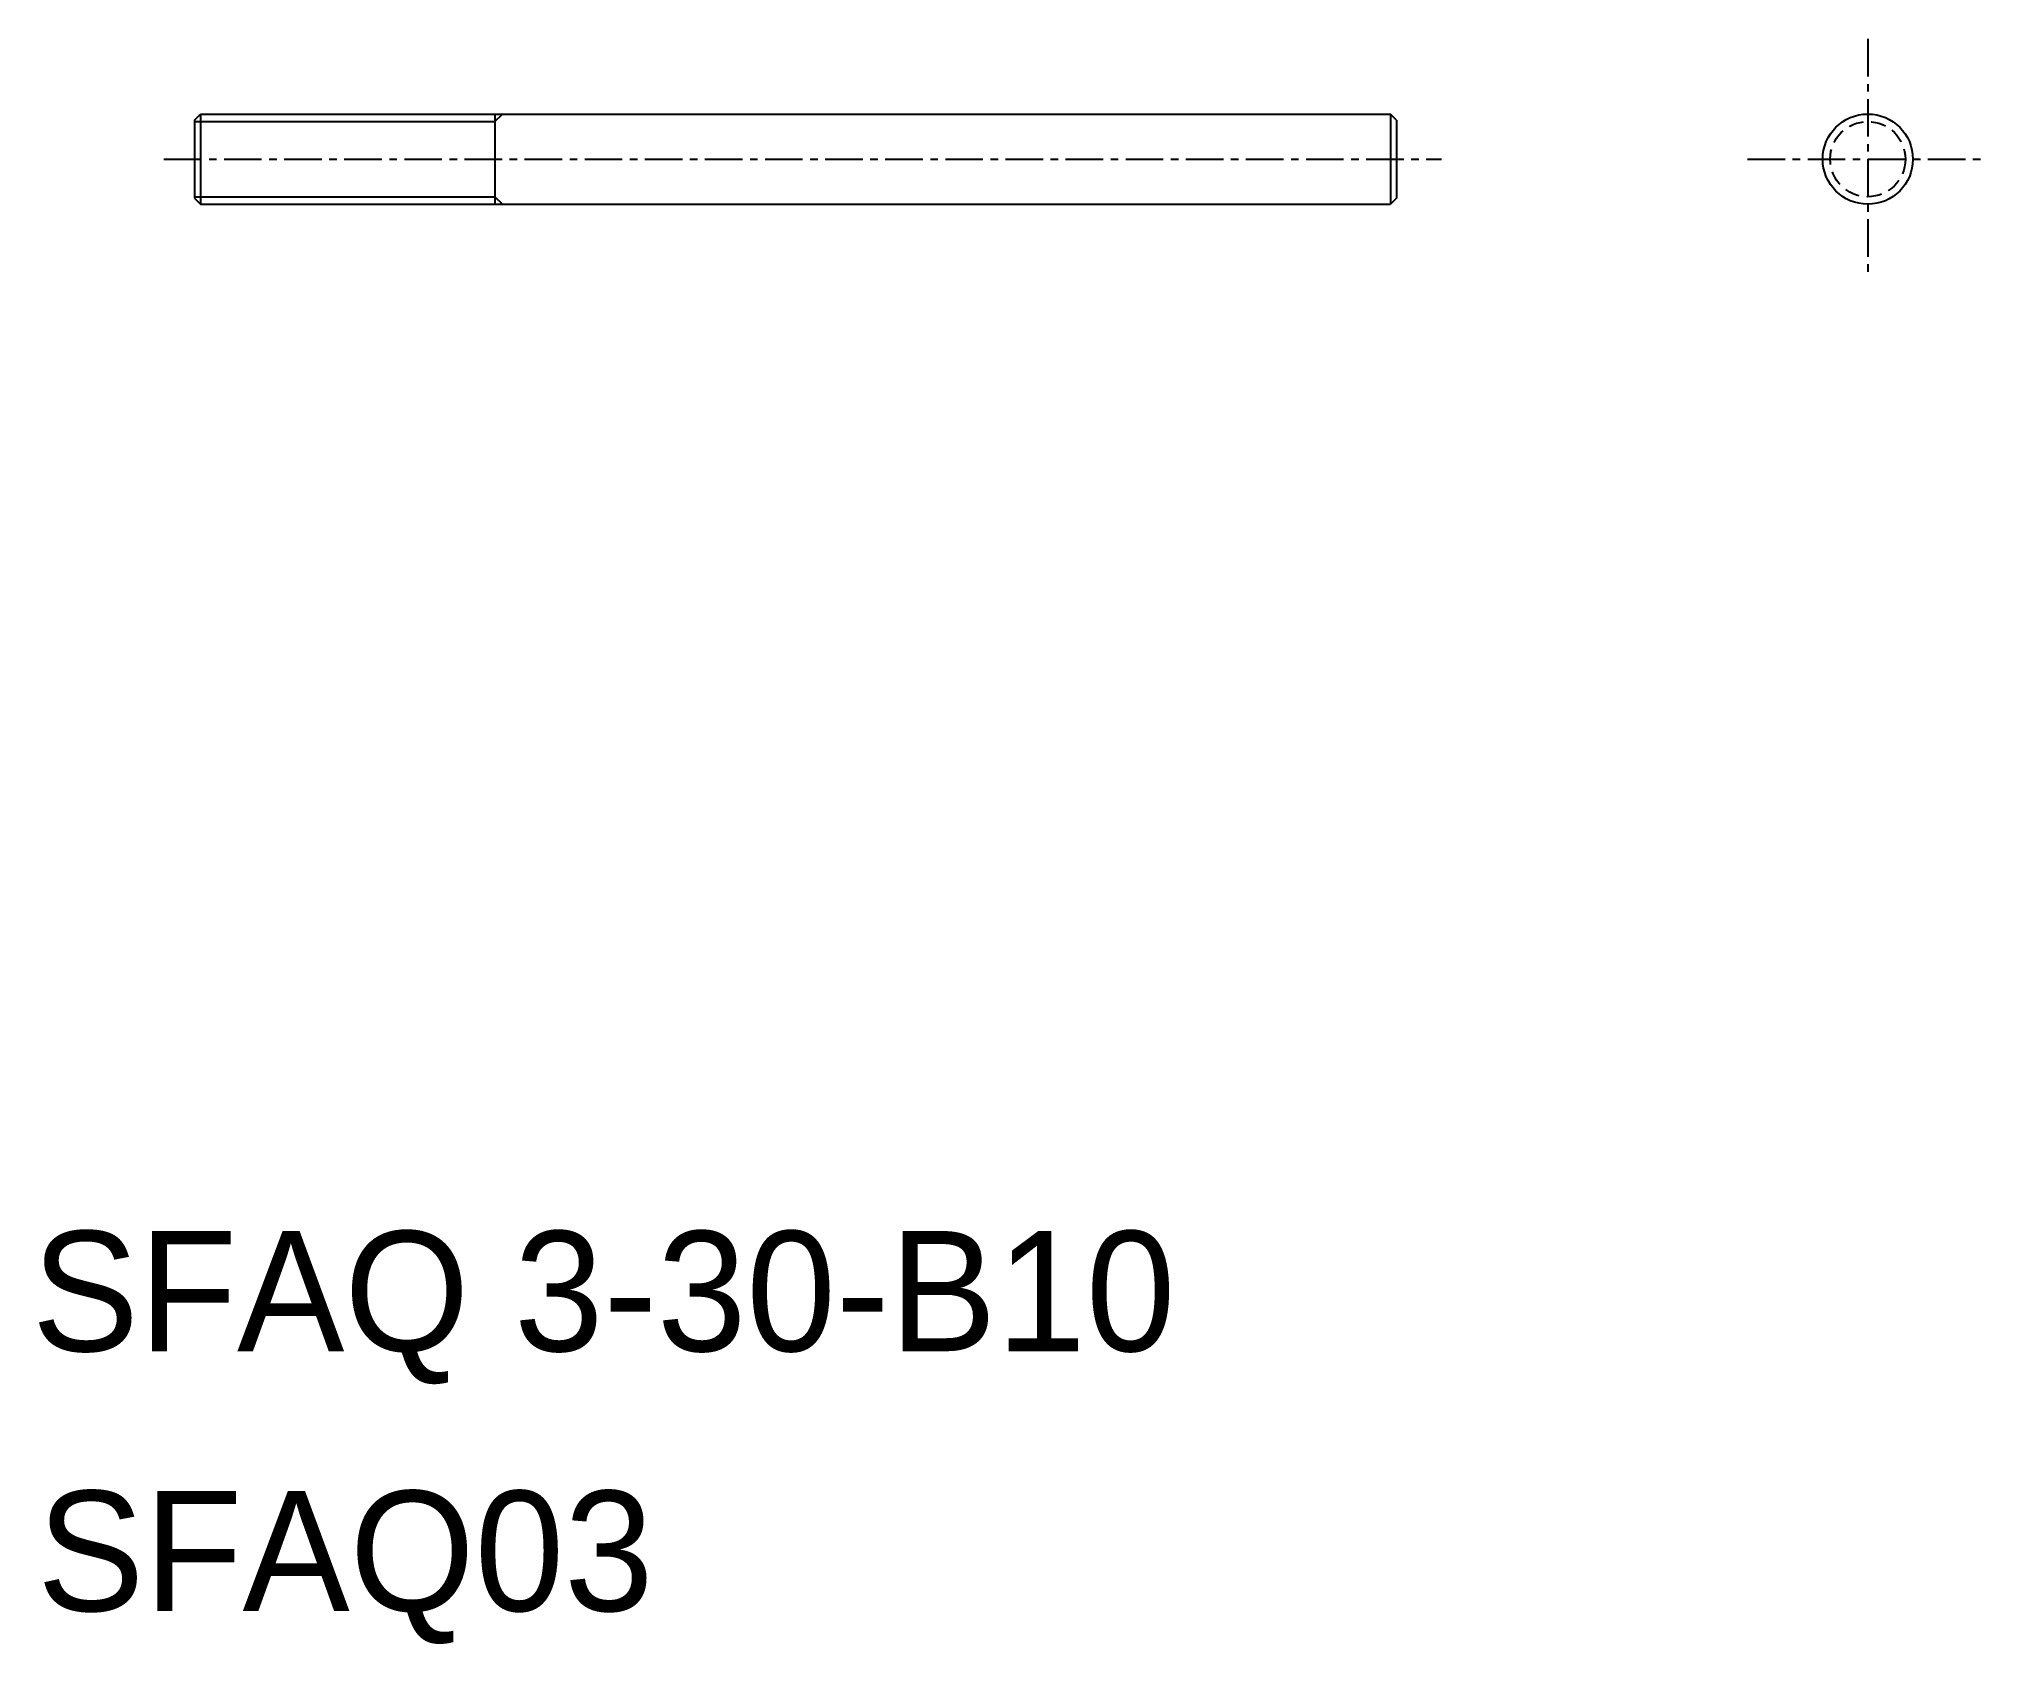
# Model space of a CAD drawing. Extents: x 65.6 to 130.4, y 69 to 122.5.
import ezdxf

# ---------------------------------------------------------------- set-up
doc = ezdxf.new("R2010")
doc.units = 0
doc.linetypes.add('CENTER', pattern=[2, 1.25, -0.25, 0.25, -0.25])
doc.linetypes.add('DASHED', pattern=[0.75, 0.5, -0.25])
doc.layers.get('0').update_dxf_attribs({"linetype": 'CONTINUOUS'})
doc.layers.add('CENTER', color=1, linetype='CENTER')

msp = doc.modelspace()

# ---------------------------------------------------------------- linework, layer by layer
at = {"color": 7, "linetype": 'CONTINUOUS'}
for p, q in [((70.726, 119.755), (70.926, 119.955)), ((70.726, 119.755), (70.726, 117.155)), ((70.926, 119.955), (81.226, 119.955)), ((70.926, 119.955), (70.926, 116.955)), ((80.726, 119.955), (80.726, 116.955)), ((81.226, 119.955), (110.526, 119.955)), ((110.726, 119.755), (110.526, 119.955)), ((110.526, 119.955), (110.526, 116.955)), ((110.726, 119.755), (110.726, 117.155)), ((70.726, 117.155), (70.926, 116.955)), ((70.926, 116.955), (81.226, 116.955)), ((81.226, 116.955), (110.526, 116.955)), ((110.726, 117.155), (110.526, 116.955))]:
    msp.add_line(p, q, dxfattribs=at)
at = {"color": 3, "linetype": 'CONTINUOUS'}
for p, q in [((70.726, 119.705), (80.726, 119.705)), ((80.726, 119.705), (80.976, 119.955)), ((70.726, 117.205), (80.726, 117.205)), ((80.726, 117.205), (80.976, 116.955))]:
    msp.add_line(p, q, dxfattribs=at)
at = {"color": 7, "linetype": 'CONTINUOUS'}
msp.add_circle((126.403, 118.455), 1.5, dxfattribs=at)
at = {"color": 3, "linetype": 'DASHED'}
msp.add_circle((126.403, 118.455), 1.25, dxfattribs=at)
at = {"layer": 'CENTER', "color": 1, "linetype": 'CENTER'}
for p, q in [((126.403, 122.455), (126.403, 114.455)), ((69.713, 118.455), (112.224, 118.455)), ((122.403, 118.455), (130.403, 118.455))]:
    msp.add_line(p, q, dxfattribs=at)

# ---------------------------------------------------------------- texts
at = {"color": 7, "linetype": 'CONTINUOUS'}
for s, p in [('SFAQ 3-30-B10', (65.311, 78.779)), ('SFAQ03', (65.49, 70.132))]:
    msp.add_text(s, height=4, dxfattribs=at).set_placement(p)

doc.saveas('drawing.dxf')
